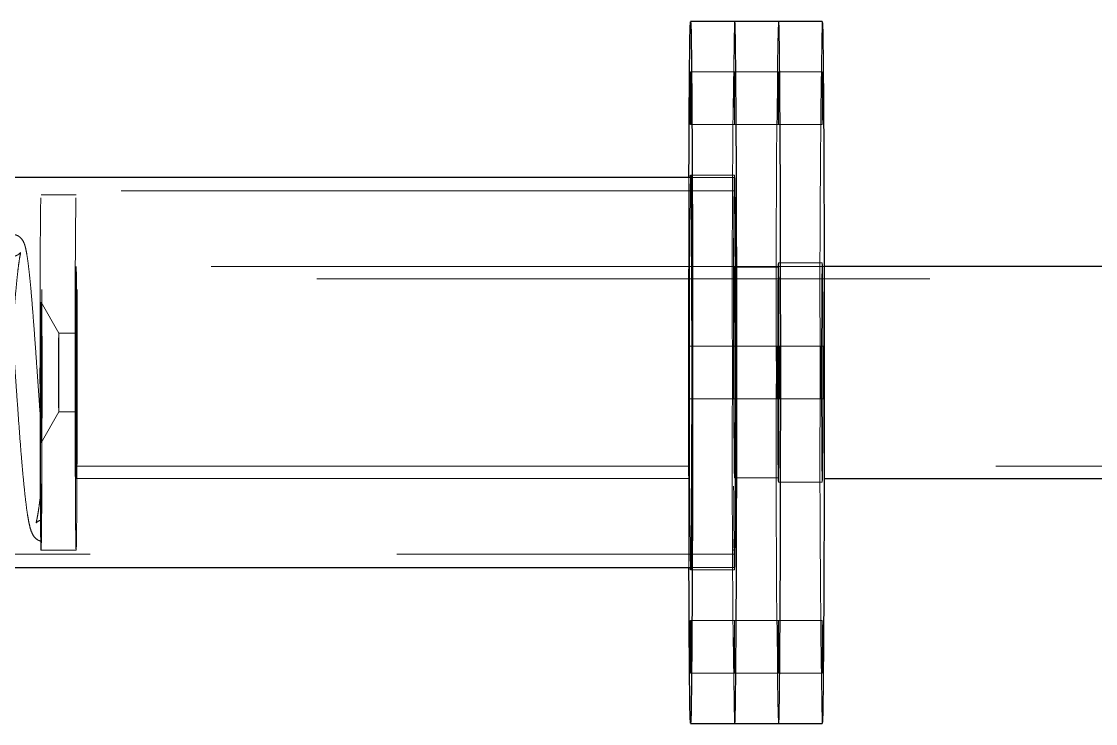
# Model space of a CAD drawing. Header units: millimetres. Extents: x 122 to 2816, y -707 to 556.
# Drawn here: x 669.909 to 672.133, y 293.761 to 295.216 of the extents above; entities that cross this region are included whole.
import ezdxf

# ---------------------------------------------------------------- set-up
doc = ezdxf.new("R2010")
doc.units = ezdxf.units.MM
doc.linetypes.add('HIDDEN', pattern=[1.905, 1.27, -0.635])

msp = doc.modelspace()

# ---------------------------------------------------------------- linework, layer by layer
at = {"color": 7, "linetype": 'Continuous', "lineweight": 25}
for p, q in [((671.385383, 295.215656), (671.294475, 295.215656)), ((671.476291, 295.215656), (671.385383, 295.215656)), ((671.567198, 295.215656), (671.476291, 295.215656)), ((671.29484, 294.892474), (668.781408, 294.892474)), ((673.703527, 294.707928), (671.57116, 294.707928)), ((671.57116, 294.268838), (673.557208, 294.268838)), ((668.781408, 294.084292), (671.29484, 294.084292)), ((671.294475, 293.76111), (671.385383, 293.76111)), ((671.385383, 293.76111), (671.476291, 293.76111)), ((671.476291, 293.76111), (671.567198, 293.76111))]:
    msp.add_line(p, q, dxfattribs=at)
at = {"color": 7, "linetype": 'HIDDEN', "lineweight": 18}
for p, q in [((671.385383, 295.11111), (671.294475, 295.11111)), ((671.476291, 295.11111), (671.385383, 295.11111)), ((671.567198, 295.11111), (671.476291, 295.11111)), ((671.294475, 295.002019), (671.385383, 295.002019)), ((671.385383, 295.002019), (671.476291, 295.002019)), ((671.476291, 295.002019), (671.567198, 295.002019)), ((671.385383, 294.897474), (671.294475, 294.897474)), ((671.385383, 294.892474), (671.29484, 294.892474)), ((671.385383, 294.864747), (668.780934, 294.864747)), ((670.021769, 294.856565), (669.949043, 294.856565)), ((671.57116, 294.707928), (670.021769, 294.707928)), ((671.476291, 294.706565), (671.385383, 294.706565)), ((671.567198, 294.715656), (671.476291, 294.715656)), ((673.695136, 294.682747), (670.021769, 294.682747)), ((669.985787, 294.570197), (669.949051, 294.63383)), ((670.021769, 294.570201), (669.985783, 294.570201)), ((671.297722, 294.542928), (671.291229, 294.542928)), ((671.38863, 294.542928), (671.297722, 294.542928)), ((671.479537, 294.542928), (671.38863, 294.542928)), ((671.570445, 294.542928), (671.479537, 294.542928)), ((671.291229, 294.433838), (671.297722, 294.433838)), ((671.297722, 294.433838), (671.38863, 294.433838)), ((671.38863, 294.433838), (671.479537, 294.433838)), ((671.479537, 294.433838), (671.570445, 294.433838)), ((669.949051, 294.342936), (669.985787, 294.406569)), ((669.985783, 294.406565), (670.021769, 294.406565)), ((670.021769, 294.294019), (673.565599, 294.294019)), ((670.021769, 294.268838), (671.57116, 294.268838)), ((671.385383, 294.270201), (671.476291, 294.270201)), ((671.476291, 294.26111), (671.567198, 294.26111)), ((669.949043, 294.120201), (670.021769, 294.120201)), ((668.780779, 294.112019), (671.385383, 294.112019)), ((671.294475, 294.079292), (671.385383, 294.079292)), ((671.29484, 294.084292), (671.385383, 294.084292)), ((671.385383, 293.974747), (671.294475, 293.974747)), ((671.476291, 293.974747), (671.385383, 293.974747)), ((671.567198, 293.974747), (671.476291, 293.974747)), ((671.294475, 293.865656), (671.385383, 293.865656)), ((671.385383, 293.865656), (671.476291, 293.865656)), ((671.476291, 293.865656), (671.567198, 293.865656))]:
    msp.add_line(p, q, dxfattribs=at)
at = {"color": 7, "linetype": 'Continuous', "lineweight": 25, "flags": 128}
for points in [[(671.29102, 294.892474), (671.291049, 294.899981), (671.291214, 294.93911), (671.291393, 294.976226), (671.291586, 295.011164), (671.291792, 295.043766), (671.29201, 295.073889), (671.292239, 295.101396), (671.292478, 295.126165), (671.292726, 295.148086), (671.292982, 295.16706), (671.293244, 295.183003), (671.293512, 295.195844), (671.293784, 295.205525), (671.294059, 295.212003), (671.294337, 295.21525), (671.294614, 295.21525), (671.294891, 295.212003), (671.295167, 295.205525), (671.295439, 295.195844), (671.295707, 295.183003), (671.295969, 295.16706), (671.296225, 295.148086), (671.296473, 295.126165), (671.296712, 295.101396), (671.296941, 295.073889), (671.297159, 295.043766), (671.297364, 295.011164), (671.297558, 294.976226), (671.297737, 294.93911), (671.297902, 294.899981), (671.298051, 294.859013), (671.298185, 294.81639), (671.298301, 294.772303), (671.298401, 294.726947), (671.298484, 294.680525), (671.298548, 294.633246), (671.298594, 294.585319), (671.298622, 294.536959), (671.298631, 294.488383), (671.298622, 294.439807), (671.298594, 294.391447), (671.298548, 294.343521), (671.298484, 294.296241), (671.298401, 294.24982), (671.298301, 294.204464), (671.298185, 294.160376), (671.298051, 294.117753), (671.297902, 294.076785), (671.297737, 294.037656), (671.297558, 294.00054), (671.297364, 293.965602), (671.297159, 293.933), (671.296941, 293.902878), (671.296712, 293.87537), (671.296473, 293.850601), (671.296225, 293.828681), (671.295969, 293.809706), (671.295707, 293.793763), (671.295439, 293.780922), (671.295167, 293.771241), (671.294891, 293.764763), (671.294614, 293.761516), (671.294337, 293.761516), (671.294059, 293.764763), (671.293784, 293.771241), (671.293512, 293.780922), (671.293244, 293.793763), (671.292982, 293.809706), (671.292726, 293.828681), (671.292478, 293.850601), (671.292239, 293.87537), (671.29201, 293.902878), (671.291792, 293.933), (671.291586, 293.965602), (671.291393, 294.00054), (671.291214, 294.037656), (671.291049, 294.076785), (671.29102, 294.084292)], [(671.385383, 295.215656), (671.385522, 295.21525), (671.385799, 295.212003), (671.386074, 295.205525), (671.386346, 295.195844), (671.386614, 295.183003), (671.386877, 295.16706), (671.387132, 295.148086), (671.38738, 295.126165), (671.387619, 295.101396), (671.387848, 295.073889), (671.388066, 295.043766), (671.388272, 295.011164), (671.388465, 294.976226), (671.388644, 294.93911), (671.388809, 294.899981), (671.388959, 294.859013), (671.389092, 294.81639), (671.389209, 294.772303), (671.389309, 294.726947), (671.389391, 294.680525), (671.389456, 294.633246), (671.389502, 294.585319), (671.38953, 294.536959), (671.389539, 294.488383), (671.38953, 294.439807), (671.389502, 294.391447), (671.389456, 294.343521), (671.389391, 294.296241), (671.389309, 294.24982), (671.389209, 294.204464), (671.389092, 294.160376), (671.388959, 294.117753), (671.388809, 294.076785), (671.388644, 294.037656), (671.388465, 294.00054), (671.388272, 293.965602), (671.388066, 293.933), (671.387848, 293.902878), (671.387619, 293.87537), (671.38738, 293.850601), (671.387132, 293.828681), (671.386877, 293.809706), (671.386614, 293.793763), (671.386346, 293.780922), (671.386074, 293.771241), (671.385799, 293.764763), (671.385522, 293.761516), (671.385383, 293.76111)], [(671.385383, 295.215656), (671.385522, 295.21525), (671.385799, 295.212003), (671.386074, 295.205525), (671.386346, 295.195844), (671.386614, 295.183003), (671.386877, 295.16706), (671.387132, 295.148086), (671.38738, 295.126165), (671.387619, 295.101396), (671.387848, 295.073889), (671.388066, 295.043766), (671.388272, 295.011164), (671.388465, 294.976226), (671.388644, 294.93911), (671.388809, 294.899981), (671.388959, 294.859013), (671.389092, 294.81639), (671.389209, 294.772303), (671.389309, 294.726947), (671.389391, 294.680525), (671.389456, 294.633246), (671.389502, 294.585319), (671.38953, 294.536959), (671.389539, 294.488383), (671.38953, 294.439807), (671.389502, 294.391447), (671.389456, 294.343521), (671.389391, 294.296241), (671.389309, 294.24982), (671.389209, 294.204464), (671.389092, 294.160376), (671.388959, 294.117753), (671.388809, 294.076785), (671.388644, 294.037656), (671.388465, 294.00054), (671.388272, 293.965602), (671.388066, 293.933), (671.387848, 293.902878), (671.387619, 293.87537), (671.38738, 293.850601), (671.387132, 293.828681), (671.386877, 293.809706), (671.386614, 293.793763), (671.386346, 293.780922), (671.386074, 293.771241), (671.385799, 293.764763), (671.385522, 293.761516), (671.385383, 293.76111)], [(671.476291, 295.215656), (671.476429, 295.21525), (671.476707, 295.212003), (671.476982, 295.205525), (671.477254, 295.195844), (671.477522, 295.183003), (671.477784, 295.16706), (671.47804, 295.148086), (671.478288, 295.126165), (671.478527, 295.101396), (671.478756, 295.073889), (671.478974, 295.043766), (671.47918, 295.011164), (671.479373, 294.976226), (671.479552, 294.93911), (671.479717, 294.899981), (671.479866, 294.859013), (671.48, 294.81639), (671.480117, 294.772303), (671.480216, 294.726947), (671.480299, 294.680525), (671.480363, 294.633246), (671.480409, 294.585319), (671.480437, 294.536959), (671.480446, 294.488383), (671.480437, 294.439807), (671.480409, 294.391447), (671.480363, 294.343521), (671.480299, 294.296241), (671.480216, 294.24982), (671.480117, 294.204464), (671.48, 294.160376), (671.479866, 294.117753), (671.479717, 294.076785), (671.479552, 294.037656), (671.479373, 294.00054), (671.47918, 293.965602), (671.478974, 293.933), (671.478756, 293.902878), (671.478527, 293.87537), (671.478288, 293.850601), (671.47804, 293.828681), (671.477784, 293.809706), (671.477522, 293.793763), (671.477254, 293.780922), (671.476982, 293.771241), (671.476707, 293.764763), (671.476429, 293.761516), (671.476291, 293.76111)], [(671.476291, 295.215656), (671.476429, 295.21525), (671.476707, 295.212003), (671.476982, 295.205525), (671.477254, 295.195844), (671.477522, 295.183003), (671.477784, 295.16706), (671.47804, 295.148086), (671.478288, 295.126165), (671.478527, 295.101396), (671.478756, 295.073889), (671.478974, 295.043766), (671.47918, 295.011164), (671.479373, 294.976226), (671.479552, 294.93911), (671.479717, 294.899981), (671.479866, 294.859013), (671.48, 294.81639), (671.480117, 294.772303), (671.480216, 294.726947), (671.480299, 294.680525), (671.480363, 294.633246), (671.480409, 294.585319), (671.480437, 294.536959), (671.480446, 294.488383), (671.480437, 294.439807), (671.480409, 294.391447), (671.480363, 294.343521), (671.480299, 294.296241), (671.480216, 294.24982), (671.480117, 294.204464), (671.48, 294.160376), (671.479866, 294.117753), (671.479717, 294.076785), (671.479552, 294.037656), (671.479373, 294.00054), (671.47918, 293.965602), (671.478974, 293.933), (671.478756, 293.902878), (671.478527, 293.87537), (671.478288, 293.850601), (671.47804, 293.828681), (671.477784, 293.809706), (671.477522, 293.793763), (671.477254, 293.780922), (671.476982, 293.771241), (671.476707, 293.764763), (671.476429, 293.761516), (671.476291, 293.76111)], [(671.567198, 295.215656), (671.567337, 295.21525), (671.567614, 295.212003), (671.567889, 295.205525), (671.568162, 295.195844), (671.568429, 295.183003), (671.568692, 295.16706), (671.568948, 295.148086), (671.569195, 295.126165), (671.569434, 295.101396), (671.569663, 295.073889), (671.569881, 295.043766), (671.570087, 295.011164), (671.57028, 294.976226), (671.57046, 294.93911), (671.570624, 294.899981), (671.570774, 294.859013), (671.570907, 294.81639), (671.571024, 294.772303), (671.571124, 294.726947), (671.571206, 294.680525), (671.571271, 294.633246), (671.571317, 294.585319), (671.571345, 294.536959), (671.571354, 294.488383), (671.571345, 294.439807), (671.571317, 294.391447), (671.571271, 294.343521), (671.571206, 294.296241), (671.571124, 294.24982), (671.571024, 294.204464), (671.570907, 294.160376), (671.570774, 294.117753), (671.570624, 294.076785), (671.57046, 294.037656), (671.57028, 294.00054), (671.570087, 293.965602), (671.569881, 293.933), (671.569663, 293.902878), (671.569434, 293.87537), (671.569195, 293.850601), (671.568948, 293.828681), (671.568692, 293.809706), (671.568429, 293.793763), (671.568162, 293.780922), (671.567889, 293.771241), (671.567614, 293.764763), (671.567337, 293.761516), (671.567198, 293.76111)], [(671.294164, 295.056565), (671.294173, 295.07013), (671.294202, 295.082842), (671.294248, 295.093904), (671.294308, 295.102619), (671.294379, 295.108441), (671.294456, 295.111003), (671.294534, 295.110144), (671.294608, 295.105919), (671.294674, 295.098593), (671.294728, 295.088626), (671.294765, 295.076644), (671.294785, 295.063401), (671.294785, 295.049728), (671.294765, 295.036485), (671.294728, 295.024504), (671.294674, 295.014537), (671.294608, 295.007211), (671.294534, 295.002986), (671.294456, 295.002127), (671.294379, 295.004689), (671.294308, 295.010511), (671.294248, 295.019226), (671.294202, 295.030287), (671.294173, 295.043), (671.294164, 295.056565)], [(671.294111, 294.892474), (671.294115, 294.892578), (671.29432, 294.896573), (671.294527, 294.897374), (671.294733, 294.894974), (671.294938, 294.889391), (671.295138, 294.88067), (671.295334, 294.868879), (671.295523, 294.85411), (671.295703, 294.836479), (671.295874, 294.816124), (671.296034, 294.793203), (671.296182, 294.767897), (671.296317, 294.740403), (671.296437, 294.710937), (671.296542, 294.679729), (671.29663, 294.647023), (671.296702, 294.613076), (671.296756, 294.578153), (671.296792, 294.542528), (671.296811, 294.506478), (671.296811, 294.470288), (671.296792, 294.434238), (671.296756, 294.398613), (671.296702, 294.36369), (671.29663, 294.329743), (671.296542, 294.297037), (671.296437, 294.265829), (671.296317, 294.236363), (671.296182, 294.208869), (671.296034, 294.183563), (671.295874, 294.160643), (671.295703, 294.140287), (671.295523, 294.122656), (671.295334, 294.107887), (671.295138, 294.096096), (671.294938, 294.087375), (671.294733, 294.081793), (671.294527, 294.079392), (671.29432, 294.080193), (671.294115, 294.084188), (671.294111, 294.084292)], [(671.29741, 294.488383), (671.29742, 294.501948), (671.297449, 294.514661), (671.297495, 294.525722), (671.297555, 294.534437), (671.297626, 294.540259), (671.297703, 294.542821), (671.297781, 294.541962), (671.297855, 294.537737), (671.297921, 294.530411), (671.297974, 294.520444), (671.298012, 294.508463), (671.298031, 294.495219), (671.298031, 294.481547), (671.298012, 294.468304), (671.297974, 294.456322), (671.297921, 294.446355), (671.297855, 294.439029), (671.297781, 294.434804), (671.297703, 294.433945), (671.297626, 294.436507), (671.297555, 294.442329), (671.297495, 294.451044), (671.297449, 294.462106), (671.29742, 294.474818), (671.29741, 294.488383)], [(671.294164, 293.920201), (671.294173, 293.933766), (671.294202, 293.946479), (671.294248, 293.95754), (671.294308, 293.966255), (671.294379, 293.972077), (671.294456, 293.974639), (671.294534, 293.973781), (671.294608, 293.969555), (671.294674, 293.962229), (671.294728, 293.952262), (671.294765, 293.940281), (671.294785, 293.927038), (671.294785, 293.913365), (671.294765, 293.900122), (671.294728, 293.88814), (671.294674, 293.878173), (671.294608, 293.870847), (671.294534, 293.866622), (671.294456, 293.865763), (671.294379, 293.868325), (671.294308, 293.874147), (671.294248, 293.882862), (671.294202, 293.893924), (671.294173, 293.906636), (671.294164, 293.920201)]]:
    msp.add_lwpolyline(points, dxfattribs=at)
at = {"color": 7, "linetype": 'HIDDEN', "lineweight": 18, "flags": 128}
for points in [[(671.385071, 295.056565), (671.385081, 295.07013), (671.38511, 295.082842), (671.385156, 295.093904), (671.385216, 295.102619), (671.385287, 295.108441), (671.385363, 295.111003), (671.385441, 295.110144), (671.385516, 295.105919), (671.385582, 295.098593), (671.385635, 295.088626), (671.385673, 295.076644), (671.385692, 295.063401), (671.385692, 295.049728), (671.385673, 295.036485), (671.385635, 295.024504), (671.385582, 295.014537), (671.385516, 295.007211), (671.385441, 295.002986), (671.385363, 295.002127), (671.385287, 295.004689), (671.385216, 295.010511), (671.385156, 295.019226), (671.38511, 295.030287), (671.385081, 295.043), (671.385071, 295.056565)], [(671.385071, 295.056565), (671.385081, 295.07013), (671.38511, 295.082842), (671.385156, 295.093904), (671.385216, 295.102619), (671.385287, 295.108441), (671.385363, 295.111003), (671.385441, 295.110144), (671.385516, 295.105919), (671.385582, 295.098593), (671.385635, 295.088626), (671.385673, 295.076644), (671.385692, 295.063401), (671.385692, 295.049728), (671.385673, 295.036485), (671.385635, 295.024504), (671.385582, 295.014537), (671.385516, 295.007211), (671.385441, 295.002986), (671.385363, 295.002127), (671.385287, 295.004689), (671.385216, 295.010511), (671.385156, 295.019226), (671.38511, 295.030287), (671.385081, 295.043), (671.385071, 295.056565)], [(671.475979, 295.056565), (671.475989, 295.07013), (671.476017, 295.082842), (671.476063, 295.093904), (671.476124, 295.102619), (671.476194, 295.108441), (671.476271, 295.111003), (671.476349, 295.110144), (671.476423, 295.105919), (671.476489, 295.098593), (671.476543, 295.088626), (671.47658, 295.076644), (671.4766, 295.063401), (671.4766, 295.049728), (671.47658, 295.036485), (671.476543, 295.024504), (671.476489, 295.014537), (671.476423, 295.007211), (671.476349, 295.002986), (671.476271, 295.002127), (671.476194, 295.004689), (671.476124, 295.010511), (671.476063, 295.019226), (671.476017, 295.030287), (671.475989, 295.043), (671.475979, 295.056565)], [(671.475979, 295.056565), (671.475989, 295.07013), (671.476017, 295.082842), (671.476063, 295.093904), (671.476124, 295.102619), (671.476194, 295.108441), (671.476271, 295.111003), (671.476349, 295.110144), (671.476423, 295.105919), (671.476489, 295.098593), (671.476543, 295.088626), (671.47658, 295.076644), (671.4766, 295.063401), (671.4766, 295.049728), (671.47658, 295.036485), (671.476543, 295.024504), (671.476489, 295.014537), (671.476423, 295.007211), (671.476349, 295.002986), (671.476271, 295.002127), (671.476194, 295.004689), (671.476124, 295.010511), (671.476063, 295.019226), (671.476017, 295.030287), (671.475989, 295.043), (671.475979, 295.056565)], [(671.566887, 295.056565), (671.566896, 295.07013), (671.566925, 295.082842), (671.566971, 295.093904), (671.567031, 295.102619), (671.567102, 295.108441), (671.567179, 295.111003), (671.567257, 295.110144), (671.567331, 295.105919), (671.567397, 295.098593), (671.56745, 295.088626), (671.567488, 295.076644), (671.567507, 295.063401), (671.567507, 295.049728), (671.567488, 295.036485), (671.56745, 295.024504), (671.567397, 295.014537), (671.567331, 295.007211), (671.567257, 295.002986), (671.567179, 295.002127), (671.567102, 295.004689), (671.567031, 295.010511), (671.566971, 295.019226), (671.566925, 295.030287), (671.566896, 295.043), (671.566887, 295.056565)], [(671.383045, 294.488383), (671.383054, 294.524539), (671.383082, 294.560411), (671.383127, 294.59572), (671.38319, 294.630189), (671.38327, 294.663548), (671.383367, 294.695536), (671.38348, 294.725902), (671.383607, 294.75441), (671.383748, 294.780836), (671.383902, 294.804973), (671.384068, 294.826632), (671.384244, 294.845644), (671.384429, 294.86186), (671.384621, 294.875153), (671.38482, 294.885419), (671.385022, 294.892578), (671.385228, 294.896573), (671.385435, 294.897374), (671.385641, 294.894974), (671.385845, 294.889391), (671.386046, 294.88067), (671.386242, 294.868879), (671.38643, 294.85411), (671.386611, 294.836479), (671.386782, 294.816124), (671.386942, 294.793203), (671.38709, 294.767897), (671.387224, 294.740403), (671.387344, 294.710937), (671.387449, 294.679729), (671.387538, 294.647023), (671.387609, 294.613076), (671.387664, 294.578153), (671.3877, 294.542528), (671.387718, 294.506478), (671.387718, 294.470288), (671.3877, 294.434238), (671.387664, 294.398613), (671.387609, 294.36369), (671.387538, 294.329743), (671.387449, 294.297037), (671.387344, 294.265829), (671.387224, 294.236363), (671.38709, 294.208869), (671.386942, 294.183563), (671.386782, 294.160643), (671.386611, 294.140287), (671.38643, 294.122656), (671.386242, 294.107887), (671.386046, 294.096096), (671.385845, 294.087375), (671.385641, 294.081793), (671.385435, 294.079392), (671.385228, 294.080193), (671.385022, 294.084188), (671.38482, 294.091347), (671.384621, 294.101613), (671.384429, 294.114906), (671.384244, 294.131122), (671.384068, 294.150134), (671.383902, 294.171793), (671.383748, 294.19593), (671.383607, 294.222356), (671.38348, 294.250864), (671.383367, 294.28123), (671.38327, 294.313218), (671.38319, 294.346577), (671.383127, 294.381046), (671.383082, 294.416355), (671.383054, 294.452228), (671.383045, 294.488383)], [(671.383074, 294.488383), (671.383083, 294.524605), (671.383111, 294.560536), (671.383157, 294.595886), (671.383221, 294.63037), (671.383303, 294.663712), (671.383401, 294.695641), (671.383515, 294.725902), (671.383644, 294.75425), (671.383787, 294.780458), (671.383943, 294.804314), (671.384111, 294.825627), (671.384289, 294.844224), (671.384475, 294.859956), (671.384669, 294.872696), (671.384869, 294.882343), (671.385073, 294.888817), (671.385279, 294.892067), (671.385487, 294.892067), (671.385693, 294.888817), (671.385897, 294.882343), (671.386097, 294.872696), (671.386291, 294.859956), (671.386477, 294.844224), (671.386655, 294.825627), (671.386823, 294.804314), (671.386979, 294.780458), (671.387122, 294.75425), (671.387251, 294.725902), (671.387365, 294.695641), (671.387463, 294.663712), (671.387545, 294.63037), (671.387609, 294.595886), (671.387655, 294.560536), (671.387683, 294.524605), (671.387692, 294.488383), (671.387683, 294.452161), (671.387655, 294.41623), (671.387609, 294.38088), (671.387545, 294.346396), (671.387463, 294.313055), (671.387365, 294.281125), (671.387251, 294.250864), (671.387122, 294.222516), (671.386979, 294.196308), (671.386823, 294.172452), (671.386655, 294.15114), (671.386477, 294.132542), (671.386291, 294.11681), (671.386097, 294.10407), (671.385897, 294.094424), (671.385693, 294.087949), (671.385487, 294.084699), (671.385279, 294.084699), (671.385073, 294.087949), (671.384869, 294.094424), (671.384669, 294.10407), (671.384475, 294.11681), (671.384289, 294.132542), (671.384111, 294.15114), (671.383943, 294.172452), (671.383787, 294.196308), (671.383644, 294.222516), (671.383515, 294.250864), (671.383401, 294.281125), (671.383303, 294.313055), (671.383221, 294.346396), (671.383157, 294.38088), (671.383111, 294.41623), (671.383083, 294.452161), (671.383074, 294.488383)], [(669.94866, 294.850419), (669.948468, 294.842555), (669.948281, 294.831579), (669.948101, 294.817586), (669.947929, 294.800701), (669.947766, 294.781071), (669.947615, 294.758869), (669.947477, 294.734289), (669.947352, 294.707549), (669.947242, 294.678883), (669.947148, 294.648542), (669.947071, 294.616794), (669.947011, 294.583918), (669.946969, 294.550202), (669.946945, 294.515942), (669.946939, 294.481441), (669.946952, 294.447), (669.946984, 294.412924), (669.947033, 294.37951), (669.9471, 294.347053), (669.947184, 294.315838), (669.947285, 294.28614), (669.947401, 294.258219), (669.947531, 294.23232), (669.947675, 294.208672), (669.94783, 294.187482), (669.947997, 294.168936), (669.948172, 294.153197), (669.948355, 294.140405), (669.948545, 294.13067), (669.948738, 294.124079), (669.948935, 294.120689), (669.949132, 294.120531), (669.949328, 294.123605), (669.949522, 294.129885), (669.949712, 294.139315), (669.949896, 294.151814), (669.950072, 294.167269), (669.950239, 294.185547), (669.950396, 294.206487), (669.950541, 294.229903), (669.950673, 294.255591), (669.95079, 294.283325), (669.950892, 294.312861), (669.950978, 294.343939), (669.951047, 294.376287), (669.951098, 294.40962), (669.951131, 294.443645), (669.951146, 294.478063), (669.951142, 294.512572), (669.95112, 294.546868), (669.95108, 294.580651), (669.951021, 294.613622), (669.950946, 294.645493), (669.950853, 294.675983), (669.950745, 294.704825), (669.950621, 294.731764), (669.950484, 294.756565), (669.950334, 294.779009), (669.950173, 294.798899), (669.950002, 294.81606), (669.949823, 294.830341), (669.949636, 294.841617), (669.949445, 294.849789), (669.949249, 294.854785), (669.949052, 294.856561), (669.948855, 294.855101), (669.94866, 294.850419)], [(670.021386, 294.850419), (670.021194, 294.842555), (670.021007, 294.831579), (670.020827, 294.817586), (670.020655, 294.800701), (670.020493, 294.781071), (670.020342, 294.758869), (670.020203, 294.734289), (670.020078, 294.707549), (670.019968, 294.678883), (670.019874, 294.648542), (670.019797, 294.616794), (670.019737, 294.583918), (670.019695, 294.550202), (670.019671, 294.515942), (670.019665, 294.481441), (670.019678, 294.447), (670.01971, 294.412924), (670.019759, 294.37951), (670.019826, 294.347053), (670.01991, 294.315838), (670.020011, 294.28614), (670.020127, 294.258219), (670.020257, 294.23232), (670.020401, 294.208672), (670.020556, 294.187482), (670.020723, 294.168936), (670.020898, 294.153197), (670.021082, 294.140405), (670.021271, 294.13067), (670.021464, 294.124079), (670.021661, 294.120689), (670.021858, 294.120531), (670.022054, 294.123605), (670.022248, 294.129885), (670.022438, 294.139315), (670.022622, 294.151814), (670.022798, 294.167269), (670.022965, 294.185547), (670.023122, 294.206487), (670.023267, 294.229903), (670.023399, 294.255591), (670.023516, 294.283325), (670.023618, 294.312861), (670.023704, 294.343939), (670.023773, 294.376287), (670.023824, 294.40962), (670.023857, 294.443645), (670.023872, 294.478063), (670.023868, 294.512572), (670.023846, 294.546868), (670.023806, 294.580651), (670.023747, 294.613622), (670.023672, 294.645493), (670.023579, 294.675983), (670.023471, 294.704825), (670.023348, 294.731764), (670.02321, 294.756565), (670.023061, 294.779009), (670.022899, 294.798899), (670.022728, 294.81606), (670.022549, 294.830341), (670.022362, 294.841617), (670.022171, 294.849789), (670.021975, 294.854785), (670.021779, 294.856561), (670.021581, 294.855101), (670.021386, 294.850419)], [(671.383232, 294.488383), (671.383242, 294.523109), (671.383269, 294.55754), (671.383314, 294.59138), (671.383378, 294.624341), (671.383458, 294.656143), (671.383554, 294.686513), (671.383667, 294.715193), (671.383794, 294.741938), (671.383934, 294.766519), (671.384087, 294.788728), (671.384251, 294.808374), (671.384424, 294.82529), (671.384606, 294.839332), (671.384794, 294.850379), (671.384988, 294.858338), (671.385185, 294.863141), (671.385383, 294.864747), (671.385581, 294.863141), (671.385778, 294.858338), (671.385972, 294.850379), (671.38616, 294.839332), (671.386342, 294.82529), (671.386515, 294.808374), (671.386679, 294.788728), (671.386832, 294.766519), (671.386972, 294.741938), (671.387099, 294.715193), (671.387211, 294.686513), (671.387308, 294.656143), (671.387388, 294.624341), (671.387452, 294.59138), (671.387497, 294.55754), (671.387524, 294.523109), (671.387534, 294.488383), (671.387524, 294.453657), (671.387497, 294.419226), (671.387452, 294.385386), (671.387388, 294.352425), (671.387308, 294.320623), (671.387211, 294.290253), (671.387099, 294.261573), (671.386972, 294.234828), (671.386832, 294.210247), (671.386679, 294.188038), (671.386515, 294.168392), (671.386342, 294.151476), (671.38616, 294.137434), (671.385972, 294.126387), (671.385778, 294.118428), (671.385581, 294.113625), (671.385383, 294.112019), (671.385185, 294.113625), (671.384988, 294.118428), (671.384794, 294.126387), (671.384606, 294.137434), (671.384424, 294.151476), (671.384251, 294.168392), (671.384087, 294.188038), (671.383934, 294.210247), (671.383794, 294.234828), (671.383667, 294.261573), (671.383554, 294.290253), (671.383458, 294.320623), (671.383378, 294.352425), (671.383314, 294.385386), (671.383269, 294.419226), (671.383242, 294.453657), (671.383232, 294.488383)], [(670.023023, 294.488383), (670.023014, 294.46192), (670.022987, 294.435842), (670.022942, 294.410531), (670.02288, 294.386355), (670.022801, 294.363667), (670.022708, 294.342797), (670.022601, 294.324051), (670.022482, 294.307701), (670.022352, 294.293985), (670.022214, 294.283104), (670.022069, 294.275217), (670.02192, 294.270438), (670.021769, 294.268838), (670.021618, 294.270438), (670.021469, 294.275217), (670.021324, 294.283104), (670.021186, 294.293985), (670.021056, 294.307701), (670.020937, 294.324051), (670.02083, 294.342797), (670.020736, 294.363667), (670.020658, 294.386355), (670.020596, 294.410531), (670.020551, 294.435842), (670.020523, 294.46192), (670.020514, 294.488383), (670.020523, 294.514846), (670.020551, 294.540924), (670.020596, 294.566235), (670.020658, 294.590411), (670.020736, 294.613099), (670.02083, 294.633969), (670.020937, 294.652715), (670.021056, 294.669065), (670.021186, 294.682781), (670.021324, 294.693662), (670.021469, 294.701549), (670.021618, 294.706328), (670.021769, 294.707928), (670.02192, 294.706328), (670.022069, 294.701549), (670.022214, 294.693662), (670.022352, 294.682781), (670.022482, 294.669065), (670.022601, 294.652715), (670.022708, 294.633969), (670.022801, 294.613099), (670.02288, 294.590411), (670.022942, 294.566235), (670.022987, 294.540924), (670.023014, 294.514846), (670.023023, 294.488383)], [(671.384136, 294.488383), (671.384146, 294.515195), (671.384174, 294.541601), (671.38422, 294.567199), (671.384285, 294.591603), (671.384365, 294.614443), (671.384462, 294.635371), (671.384572, 294.654071), (671.384694, 294.67026), (671.384827, 294.683691), (671.384969, 294.694162), (671.385116, 294.701514), (671.385268, 294.705634), (671.385421, 294.706461), (671.385574, 294.703983), (671.385724, 294.698236), (671.385869, 294.689308), (671.386006, 294.677334), (671.386134, 294.662496), (671.386251, 294.645018), (671.386354, 294.625166), (671.386443, 294.603241), (671.386516, 294.579574), (671.386571, 294.554525), (671.386609, 294.528474), (671.386627, 294.501815), (671.386627, 294.474952), (671.386609, 294.448292), (671.386571, 294.422241), (671.386516, 294.397192), (671.386443, 294.373525), (671.386354, 294.3516), (671.386251, 294.331748), (671.386134, 294.31427), (671.386006, 294.299432), (671.385869, 294.287458), (671.385724, 294.27853), (671.385574, 294.272783), (671.385421, 294.270305), (671.385268, 294.271132), (671.385116, 294.275252), (671.384969, 294.282604), (671.384827, 294.293075), (671.384694, 294.306506), (671.384572, 294.322695), (671.384462, 294.341395), (671.384365, 294.362323), (671.384285, 294.385163), (671.38422, 294.409567), (671.384174, 294.435165), (671.384146, 294.461571), (671.384136, 294.488383)], [(671.474992, 294.488383), (671.475001, 294.515263), (671.475028, 294.541766), (671.475073, 294.56752), (671.475135, 294.592162), (671.475213, 294.615348), (671.475307, 294.636752), (671.475414, 294.656072), (671.475533, 294.673039), (671.475664, 294.687414), (671.475802, 294.698994), (671.475948, 294.707618), (671.476099, 294.713165), (671.476252, 294.715556), (671.476406, 294.714758), (671.476558, 294.710782), (671.476707, 294.703684), (671.476849, 294.693564), (671.476984, 294.680564), (671.477109, 294.664866), (671.477222, 294.64669), (671.477323, 294.626292), (671.477409, 294.603958), (671.477479, 294.580002), (671.477533, 294.55476), (671.477569, 294.528585), (671.477587, 294.501847), (671.477587, 294.474919), (671.477569, 294.448181), (671.477533, 294.422006), (671.477479, 294.396764), (671.477409, 294.372808), (671.477323, 294.350474), (671.477222, 294.330076), (671.477109, 294.3119), (671.476984, 294.296202), (671.476849, 294.283202), (671.476707, 294.273082), (671.476558, 294.265984), (671.476406, 294.262008), (671.476252, 294.26121), (671.476099, 294.263601), (671.475948, 294.269148), (671.475802, 294.277772), (671.475664, 294.289352), (671.475533, 294.303727), (671.475414, 294.320694), (671.475307, 294.340014), (671.475213, 294.361418), (671.475135, 294.384604), (671.475073, 294.409246), (671.475028, 294.435), (671.475001, 294.461503), (671.474992, 294.488383)], [(671.475044, 294.488383), (671.475053, 294.515195), (671.475081, 294.541601), (671.475128, 294.567199), (671.475192, 294.591603), (671.475273, 294.614443), (671.475369, 294.635371), (671.475479, 294.654071), (671.475602, 294.67026), (671.475735, 294.683691), (671.475876, 294.694162), (671.476024, 294.701514), (671.476176, 294.705634), (671.476329, 294.706461), (671.476482, 294.703983), (671.476632, 294.698236), (671.476777, 294.689308), (671.476914, 294.677334), (671.477042, 294.662496), (671.477158, 294.645018), (671.477262, 294.625166), (671.477351, 294.603241), (671.477423, 294.579574), (671.477479, 294.554525), (671.477516, 294.528474), (671.477535, 294.501815), (671.477535, 294.474952), (671.477516, 294.448292), (671.477479, 294.422241), (671.477423, 294.397192), (671.477351, 294.373525), (671.477262, 294.3516), (671.477158, 294.331748), (671.477042, 294.31427), (671.476914, 294.299432), (671.476777, 294.287458), (671.476632, 294.27853), (671.476482, 294.272783), (671.476329, 294.270305), (671.476176, 294.271132), (671.476024, 294.275252), (671.475876, 294.282604), (671.475735, 294.293075), (671.475602, 294.306506), (671.475479, 294.322695), (671.475369, 294.341395), (671.475273, 294.362323), (671.475192, 294.385163), (671.475128, 294.409567), (671.475081, 294.435165), (671.475053, 294.461571), (671.475044, 294.488383)], [(671.565899, 294.488383), (671.565909, 294.515263), (671.565936, 294.541766), (671.565981, 294.56752), (671.566043, 294.592162), (671.566121, 294.615348), (671.566214, 294.636752), (671.566322, 294.656072), (671.566441, 294.673039), (671.566571, 294.687414), (671.56671, 294.698994), (671.566856, 294.707618), (671.567006, 294.713165), (671.56716, 294.715556), (671.567314, 294.714758), (671.567466, 294.710782), (671.567614, 294.703684), (671.567757, 294.693564), (671.567891, 294.680564), (671.568016, 294.664866), (671.56813, 294.64669), (671.56823, 294.626292), (671.568316, 294.603958), (671.568387, 294.580002), (671.56844, 294.55476), (671.568476, 294.528585), (671.568495, 294.501847), (671.568495, 294.474919), (671.568476, 294.448181), (671.56844, 294.422006), (671.568387, 294.396764), (671.568316, 294.372808), (671.56823, 294.350474), (671.56813, 294.330076), (671.568016, 294.3119), (671.567891, 294.296202), (671.567757, 294.283202), (671.567614, 294.273082), (671.567466, 294.265984), (671.567314, 294.262008), (671.56716, 294.26121), (671.567006, 294.263601), (671.566856, 294.269148), (671.56671, 294.277772), (671.566571, 294.289352), (671.566441, 294.303727), (671.566322, 294.320694), (671.566214, 294.340014), (671.566121, 294.361418), (671.566043, 294.384604), (671.565981, 294.409246), (671.565936, 294.435), (671.565909, 294.461503), (671.565899, 294.488383)], [(670.02288, 294.488383), (670.02287, 294.463528), (670.022843, 294.439082), (670.022798, 294.415445), (670.022737, 294.393005), (670.022659, 294.372132), (670.022567, 294.353168), (670.022461, 294.336423), (670.022345, 294.322174), (670.022218, 294.310654), (670.022085, 294.302053), (670.021946, 294.296511), (670.021804, 294.294119), (670.021662, 294.294918), (670.021522, 294.298893), (670.021385, 294.305979), (670.021255, 294.31606), (670.021133, 294.328971), (670.021022, 294.3445), (670.020923, 294.362391), (670.020838, 294.382351), (670.020768, 294.404052), (670.020715, 294.427137), (670.020679, 294.451229), (670.020661, 294.47593), (670.020661, 294.500836), (670.020679, 294.525537), (670.020715, 294.549629), (670.020768, 294.572714), (670.020838, 294.594415), (670.020923, 294.614375), (670.021022, 294.632266), (670.021133, 294.647795), (670.021255, 294.660706), (670.021385, 294.670787), (670.021522, 294.677874), (670.021662, 294.681849), (670.021804, 294.682647), (670.021946, 294.680255), (670.022085, 294.674713), (670.022218, 294.666112), (670.022345, 294.654592), (670.022461, 294.640343), (670.022567, 294.623598), (670.022659, 294.604634), (670.022737, 294.583761), (670.022798, 294.561321), (670.022843, 294.537684), (670.02287, 294.513238), (670.02288, 294.488383)], [(669.948892, 294.63141), (669.948771, 294.625868), (669.948657, 294.617255), (669.948552, 294.605763), (669.948457, 294.591649), (669.948376, 294.575228), (669.94831, 294.556867), (669.948259, 294.536977), (669.948227, 294.516), (669.948212, 294.494408), (669.948216, 294.47268), (669.948239, 294.451303), (669.94828, 294.430755), (669.948337, 294.411494), (669.948411, 294.39395), (669.948498, 294.378516), (669.948598, 294.365536), (669.948707, 294.3553), (669.948824, 294.348038), (669.948946, 294.34391), (669.949071, 294.343009), (669.949194, 294.345356), (669.949314, 294.350898), (669.949428, 294.359512), (669.949534, 294.371003), (669.949628, 294.385117), (669.94971, 294.401538), (669.949776, 294.419899), (669.949826, 294.43979), (669.949859, 294.460766), (669.949873, 294.482359), (669.949869, 294.504086), (669.949847, 294.525463), (669.949806, 294.546011), (669.949748, 294.565273), (669.949675, 294.582816), (669.949587, 294.59825), (669.949488, 294.61123), (669.949378, 294.621466), (669.949261, 294.628728), (669.949139, 294.632856), (669.949015, 294.633757), (669.948892, 294.63141)], [(669.985698, 294.568835), (669.985792, 294.570185), (669.985886, 294.568186), (669.985975, 294.56292), (669.986057, 294.554602), (669.986128, 294.543573), (669.986184, 294.530285), (669.986224, 294.515281), (669.986246, 294.499176), (669.986249, 294.482629), (669.986233, 294.466318), (669.986198, 294.45091), (669.986147, 294.437036), (669.98608, 294.425264), (669.986001, 294.416077), (669.985914, 294.409849), (669.985821, 294.406837), (669.985726, 294.407164), (669.985634, 294.410815), (669.985548, 294.417642), (669.985471, 294.427365), (669.985407, 294.439587), (669.985359, 294.453806), (669.985328, 294.46944), (669.985315, 294.485851), (669.985322, 294.502364), (669.985348, 294.518306), (669.985391, 294.533022), (669.98545, 294.545911), (669.985523, 294.556445), (669.985607, 294.564192), (669.985698, 294.568835)], [(670.021684, 294.568835), (670.021593, 294.564192), (670.021509, 294.556445), (670.021436, 294.545911), (670.021377, 294.533022), (670.021334, 294.518306), (670.021308, 294.502364), (670.021302, 294.485851), (670.021314, 294.46944), (670.021345, 294.453806), (670.021394, 294.439587), (670.021457, 294.427365), (670.021534, 294.417642), (670.02162, 294.410815), (670.021712, 294.407164), (670.021807, 294.406837), (670.0219, 294.409849), (670.021988, 294.416077), (670.022066, 294.425264), (670.022133, 294.437036), (670.022184, 294.45091), (670.022219, 294.466318), (670.022235, 294.482629), (670.022232, 294.499176), (670.02221, 294.515281), (670.02217, 294.530285), (670.022114, 294.543573), (670.022043, 294.554602), (670.021962, 294.56292), (670.021872, 294.568186), (670.021778, 294.570185), (670.021684, 294.568835)], [(671.290917, 294.488383), (671.290927, 294.501948), (671.290955, 294.514661), (671.291001, 294.525722), (671.291062, 294.534437), (671.291132, 294.540259), (671.291209, 294.542821), (671.291287, 294.541962), (671.291361, 294.537737), (671.291427, 294.530411), (671.291481, 294.520444), (671.291518, 294.508463), (671.291538, 294.495219), (671.291538, 294.481547), (671.291518, 294.468304), (671.291481, 294.456322), (671.291427, 294.446355), (671.291361, 294.439029), (671.291287, 294.434804), (671.291209, 294.433945), (671.291132, 294.436507), (671.291062, 294.442329), (671.291001, 294.451044), (671.290955, 294.462106), (671.290927, 294.474818), (671.290917, 294.488383)], [(671.381825, 294.488383), (671.381834, 294.501948), (671.381863, 294.514661), (671.381909, 294.525722), (671.381969, 294.534437), (671.38204, 294.540259), (671.382117, 294.542821), (671.382195, 294.541962), (671.382269, 294.537737), (671.382335, 294.530411), (671.382388, 294.520444), (671.382426, 294.508463), (671.382445, 294.495219), (671.382445, 294.481547), (671.382426, 294.468304), (671.382388, 294.456322), (671.382335, 294.446355), (671.382269, 294.439029), (671.382195, 294.434804), (671.382117, 294.433945), (671.38204, 294.436507), (671.381969, 294.442329), (671.381909, 294.451044), (671.381863, 294.462106), (671.381834, 294.474818), (671.381825, 294.488383)], [(671.381825, 294.488383), (671.381834, 294.501948), (671.381863, 294.514661), (671.381909, 294.525722), (671.381969, 294.534437), (671.38204, 294.540259), (671.382117, 294.542821), (671.382195, 294.541962), (671.382269, 294.537737), (671.382335, 294.530411), (671.382388, 294.520444), (671.382426, 294.508463), (671.382445, 294.495219), (671.382445, 294.481547), (671.382426, 294.468304), (671.382388, 294.456322), (671.382335, 294.446355), (671.382269, 294.439029), (671.382195, 294.434804), (671.382117, 294.433945), (671.38204, 294.436507), (671.381969, 294.442329), (671.381909, 294.451044), (671.381863, 294.462106), (671.381834, 294.474818), (671.381825, 294.488383)], [(671.388318, 294.488383), (671.388328, 294.501948), (671.388357, 294.514661), (671.388403, 294.525722), (671.388463, 294.534437), (671.388533, 294.540259), (671.38861, 294.542821), (671.388688, 294.541962), (671.388762, 294.537737), (671.388828, 294.530411), (671.388882, 294.520444), (671.38892, 294.508463), (671.388939, 294.495219), (671.388939, 294.481547), (671.38892, 294.468304), (671.388882, 294.456322), (671.388828, 294.446355), (671.388762, 294.439029), (671.388688, 294.434804), (671.38861, 294.433945), (671.388533, 294.436507), (671.388463, 294.442329), (671.388403, 294.451044), (671.388357, 294.462106), (671.388328, 294.474818), (671.388318, 294.488383)], [(671.388318, 294.488383), (671.388328, 294.501948), (671.388357, 294.514661), (671.388403, 294.525722), (671.388463, 294.534437), (671.388533, 294.540259), (671.38861, 294.542821), (671.388688, 294.541962), (671.388762, 294.537737), (671.388828, 294.530411), (671.388882, 294.520444), (671.38892, 294.508463), (671.388939, 294.495219), (671.388939, 294.481547), (671.38892, 294.468304), (671.388882, 294.456322), (671.388828, 294.446355), (671.388762, 294.439029), (671.388688, 294.434804), (671.38861, 294.433945), (671.388533, 294.436507), (671.388463, 294.442329), (671.388403, 294.451044), (671.388357, 294.462106), (671.388328, 294.474818), (671.388318, 294.488383)], [(671.472732, 294.488383), (671.472742, 294.501948), (671.472771, 294.514661), (671.472817, 294.525722), (671.472877, 294.534437), (671.472948, 294.540259), (671.473024, 294.542821), (671.473102, 294.541962), (671.473177, 294.537737), (671.473243, 294.530411), (671.473296, 294.520444), (671.473334, 294.508463), (671.473353, 294.495219), (671.473353, 294.481547), (671.473334, 294.468304), (671.473296, 294.456322), (671.473243, 294.446355), (671.473177, 294.439029), (671.473102, 294.434804), (671.473024, 294.433945), (671.472948, 294.436507), (671.472877, 294.442329), (671.472817, 294.451044), (671.472771, 294.462106), (671.472742, 294.474818), (671.472732, 294.488383)], [(671.472732, 294.488383), (671.472742, 294.501948), (671.472771, 294.514661), (671.472817, 294.525722), (671.472877, 294.534437), (671.472948, 294.540259), (671.473024, 294.542821), (671.473102, 294.541962), (671.473177, 294.537737), (671.473243, 294.530411), (671.473296, 294.520444), (671.473334, 294.508463), (671.473353, 294.495219), (671.473353, 294.481547), (671.473334, 294.468304), (671.473296, 294.456322), (671.473243, 294.446355), (671.473177, 294.439029), (671.473102, 294.434804), (671.473024, 294.433945), (671.472948, 294.436507), (671.472877, 294.442329), (671.472817, 294.451044), (671.472771, 294.462106), (671.472742, 294.474818), (671.472732, 294.488383)], [(671.479226, 294.488383), (671.479235, 294.501948), (671.479264, 294.514661), (671.47931, 294.525722), (671.47937, 294.534437), (671.479441, 294.540259), (671.479518, 294.542821), (671.479596, 294.541962), (671.47967, 294.537737), (671.479736, 294.530411), (671.479789, 294.520444), (671.479827, 294.508463), (671.479847, 294.495219), (671.479847, 294.481547), (671.479827, 294.468304), (671.479789, 294.456322), (671.479736, 294.446355), (671.47967, 294.439029), (671.479596, 294.434804), (671.479518, 294.433945), (671.479441, 294.436507), (671.47937, 294.442329), (671.47931, 294.451044), (671.479264, 294.462106), (671.479235, 294.474818), (671.479226, 294.488383)], [(671.479226, 294.488383), (671.479235, 294.501948), (671.479264, 294.514661), (671.47931, 294.525722), (671.47937, 294.534437), (671.479441, 294.540259), (671.479518, 294.542821), (671.479596, 294.541962), (671.47967, 294.537737), (671.479736, 294.530411), (671.479789, 294.520444), (671.479827, 294.508463), (671.479847, 294.495219), (671.479847, 294.481547), (671.479827, 294.468304), (671.479789, 294.456322), (671.479736, 294.446355), (671.47967, 294.439029), (671.479596, 294.434804), (671.479518, 294.433945), (671.479441, 294.436507), (671.47937, 294.442329), (671.47931, 294.451044), (671.479264, 294.462106), (671.479235, 294.474818), (671.479226, 294.488383)], [(671.56364, 294.488383), (671.56365, 294.501948), (671.563678, 294.514661), (671.563724, 294.525722), (671.563784, 294.534437), (671.563855, 294.540259), (671.563932, 294.542821), (671.56401, 294.541962), (671.564084, 294.537737), (671.56415, 294.530411), (671.564204, 294.520444), (671.564241, 294.508463), (671.564261, 294.495219), (671.564261, 294.481547), (671.564241, 294.468304), (671.564204, 294.456322), (671.56415, 294.446355), (671.564084, 294.439029), (671.56401, 294.434804), (671.563932, 294.433945), (671.563855, 294.436507), (671.563784, 294.442329), (671.563724, 294.451044), (671.563678, 294.462106), (671.56365, 294.474818), (671.56364, 294.488383)], [(671.570133, 294.488383), (671.570143, 294.501948), (671.570172, 294.514661), (671.570218, 294.525722), (671.570278, 294.534437), (671.570349, 294.540259), (671.570425, 294.542821), (671.570503, 294.541962), (671.570578, 294.537737), (671.570644, 294.530411), (671.570697, 294.520444), (671.570735, 294.508463), (671.570754, 294.495219), (671.570754, 294.481547), (671.570735, 294.468304), (671.570697, 294.456322), (671.570644, 294.446355), (671.570578, 294.439029), (671.570503, 294.434804), (671.570425, 294.433945), (671.570349, 294.436507), (671.570278, 294.442329), (671.570218, 294.451044), (671.570172, 294.462106), (671.570143, 294.474818), (671.570133, 294.488383)], [(671.385071, 293.920201), (671.385081, 293.933766), (671.38511, 293.946479), (671.385156, 293.95754), (671.385216, 293.966255), (671.385287, 293.972077), (671.385363, 293.974639), (671.385441, 293.973781), (671.385516, 293.969555), (671.385582, 293.962229), (671.385635, 293.952262), (671.385673, 293.940281), (671.385692, 293.927038), (671.385692, 293.913365), (671.385673, 293.900122), (671.385635, 293.88814), (671.385582, 293.878173), (671.385516, 293.870847), (671.385441, 293.866622), (671.385363, 293.865763), (671.385287, 293.868325), (671.385216, 293.874147), (671.385156, 293.882862), (671.38511, 293.893924), (671.385081, 293.906636), (671.385071, 293.920201)], [(671.385071, 293.920201), (671.385081, 293.933766), (671.38511, 293.946479), (671.385156, 293.95754), (671.385216, 293.966255), (671.385287, 293.972077), (671.385363, 293.974639), (671.385441, 293.973781), (671.385516, 293.969555), (671.385582, 293.962229), (671.385635, 293.952262), (671.385673, 293.940281), (671.385692, 293.927038), (671.385692, 293.913365), (671.385673, 293.900122), (671.385635, 293.88814), (671.385582, 293.878173), (671.385516, 293.870847), (671.385441, 293.866622), (671.385363, 293.865763), (671.385287, 293.868325), (671.385216, 293.874147), (671.385156, 293.882862), (671.38511, 293.893924), (671.385081, 293.906636), (671.385071, 293.920201)], [(671.475979, 293.920201), (671.475989, 293.933766), (671.476017, 293.946479), (671.476063, 293.95754), (671.476124, 293.966255), (671.476194, 293.972077), (671.476271, 293.974639), (671.476349, 293.973781), (671.476423, 293.969555), (671.476489, 293.962229), (671.476543, 293.952262), (671.47658, 293.940281), (671.4766, 293.927038), (671.4766, 293.913365), (671.47658, 293.900122), (671.476543, 293.88814), (671.476489, 293.878173), (671.476423, 293.870847), (671.476349, 293.866622), (671.476271, 293.865763), (671.476194, 293.868325), (671.476124, 293.874147), (671.476063, 293.882862), (671.476017, 293.893924), (671.475989, 293.906636), (671.475979, 293.920201)], [(671.475979, 293.920201), (671.475989, 293.933766), (671.476017, 293.946479), (671.476063, 293.95754), (671.476124, 293.966255), (671.476194, 293.972077), (671.476271, 293.974639), (671.476349, 293.973781), (671.476423, 293.969555), (671.476489, 293.962229), (671.476543, 293.952262), (671.47658, 293.940281), (671.4766, 293.927038), (671.4766, 293.913365), (671.47658, 293.900122), (671.476543, 293.88814), (671.476489, 293.878173), (671.476423, 293.870847), (671.476349, 293.866622), (671.476271, 293.865763), (671.476194, 293.868325), (671.476124, 293.874147), (671.476063, 293.882862), (671.476017, 293.893924), (671.475989, 293.906636), (671.475979, 293.920201)], [(671.566887, 293.920201), (671.566896, 293.933766), (671.566925, 293.946479), (671.566971, 293.95754), (671.567031, 293.966255), (671.567102, 293.972077), (671.567179, 293.974639), (671.567257, 293.973781), (671.567331, 293.969555), (671.567397, 293.962229), (671.56745, 293.952262), (671.567488, 293.940281), (671.567507, 293.927038), (671.567507, 293.913365), (671.567488, 293.900122), (671.56745, 293.88814), (671.567397, 293.878173), (671.567331, 293.870847), (671.567257, 293.866622), (671.567179, 293.865763), (671.567102, 293.868325), (671.567031, 293.874147), (671.566971, 293.882862), (671.566925, 293.893924), (671.566896, 293.906636), (671.566887, 293.920201)]]:
    msp.add_lwpolyline(points, dxfattribs=at)
at = {"color": 7, "linetype": 'HIDDEN', "lineweight": 18}
for centre, radius, start, end in [((702.490421, 294.674264), 31.109749, 179.0028527, 180.3423455), ((702.581329, 294.674264), 31.109749, 179.0028527, 180.3423455), ((702.672236, 294.674264), 31.109749, 179.0028527, 180.3423455), ((779.124563, 294.503486), 107.834245, 179.79331784, 180.0080247), ((696.026211, 294.56965), 24.734206, 179.2521694, 180.188251), ((779.885287, 294.474599), 108.594969, 179.99272733, 180.20593013), ((696.026211, 294.407116), 24.734206, 179.811749, 180.7478306), ((702.490421, 294.302502), 31.109749, 179.6576545, 180.9971473), ((702.581329, 294.302502), 31.109749, 179.6576545, 180.9971473), ((702.672236, 294.302502), 31.109749, 179.6576545, 180.9971473)]:
    msp.add_arc(centre, radius, start, end, dxfattribs=at)
for points, knots in [([(669.94765, 294.396476), (669.947426, 294.399548), (669.946401, 294.413601), (669.944668, 294.438193), (669.94238, 294.470607), (669.940076, 294.503813), (669.937624, 294.538954), (669.935036, 294.574504), (669.932485, 294.608656), (669.929913, 294.640541), (669.92729, 294.669968), (669.924643, 294.696636), (669.921886, 294.719206), (669.919249, 294.736686), (669.916484, 294.748901), (669.914201, 294.756744), (669.909209, 294.765595), (669.902918, 294.771021), (669.895483, 294.774261), (669.887567, 294.774751), (669.88008, 294.772836), (669.871547, 294.767223), (669.867578, 294.76077), (669.863926, 294.751942), (669.861833, 294.743258), (669.860187, 294.734676), (669.858173, 294.722007), (669.855785, 294.703323), (669.853526, 294.681813), (669.851422, 294.659466), (669.849572, 294.638238), (669.847737, 294.615632), (669.845742, 294.589473), (669.843329, 294.556967), (669.840803, 294.521376), (669.83826, 294.484634), (669.835729, 294.4486), (669.833963, 294.423679), (669.833043, 294.41069)], [0, 0, 0, 0, 0.00892304, 0.04082475, 0.06950445, 0.10045246, 0.13484487, 0.17082437, 0.20665501, 0.24257886, 0.27930799, 0.31710779, 0.35633564, 0.39427506, 0.42833935, 0.45179162, 0.47613792, 0.48874948, 0.50005496, 0.50975405, 0.51954431, 0.53092704, 0.55685882, 0.58205492, 0.60260918, 0.62030137, 0.65027213, 0.68426109, 0.72077937, 0.74753153, 0.77354094, 0.7987021, 0.82505382, 0.85828795, 0.89850948, 0.92916846, 0.96308072, 1, 1, 1, 1]), ([(669.87838, 294.407432), (669.879582, 294.424389), (669.881805, 294.45576), (669.884834, 294.49917), (669.88727, 294.534196), (669.889976, 294.571521), (669.893069, 294.612948), (669.896174, 294.649984), (669.898699, 294.676645), (669.900632, 294.695234), (669.902622, 294.711566), (669.904608, 294.725015), (669.906262, 294.733772), (669.906921, 294.737172), (669.906571, 294.737015), (669.904788, 294.735102), (669.903008, 294.733464), (669.899549, 294.731154), (669.894633, 294.729281), (669.888229, 294.728749), (669.881846, 294.73016), (669.876224, 294.733498), (669.873334, 294.736768), (669.87297, 294.737079), (669.872721, 294.73671), (669.873322, 294.734076), (669.875215, 294.724226), (669.878076, 294.704346), (669.8817, 294.669964), (669.885181, 294.630403), (669.888245, 294.590843), (669.89084, 294.555691), (669.893265, 294.521818), (669.895491, 294.489621), (669.89777, 294.457006), (669.900687, 294.415706), (669.904197, 294.366657), (669.907909, 294.31951), (669.911171, 294.281092), (669.914138, 294.250216), (669.917173, 294.222319), (669.920141, 294.199468), (669.92304, 294.181995), (669.925383, 294.170475), (669.928606, 294.159196), (669.932979, 294.149881), (669.938818, 294.143456), (669.945128, 294.139801), (669.948181, 294.139132), (669.949176, 294.138915)], [0, 0, 0, 0, 0.0353008, 0.06530854, 0.08992469, 0.10959117, 0.14699905, 0.18576338, 0.20605129, 0.22709022, 0.24902991, 0.27172201, 0.29322791, 0.31266517, 0.3294998, 0.3357351, 0.34039489, 0.34443215, 0.34969199, 0.35577133, 0.36349076, 0.37222111, 0.38101837, 0.38995442, 0.39892242, 0.41674795, 0.43437245, 0.47122199, 0.51076333, 0.55174015, 0.5793815, 0.60661985, 0.63104546, 0.65241481, 0.67427591, 0.69871281, 0.73799412, 0.77747999, 0.80399439, 0.83149513, 0.85981003, 0.88813565, 0.91308308, 0.93439748, 0.95177027, 0.97223472, 0.99021161, 0.99681124, 1, 1, 1, 1]), ([(669.948809, 294.149195), (669.948726, 294.153818), (669.948561, 294.163066), (669.948331, 294.185096), (669.94812, 294.212769), (669.947933, 294.24676), (669.947783, 294.284937), (669.947674, 294.32611), (669.947622, 294.360455), (669.94761, 294.3832), (669.947616, 294.391897), (669.947621, 294.394485), (669.947625, 294.39569), (669.947628, 294.396266), (669.947631, 294.396557), (669.947635, 294.396602), (669.947639, 294.396358), (669.947649, 294.395143), (669.947678, 294.388099), (669.94773, 294.368501), (669.947819, 294.338517), (669.947957, 294.301344), (669.948141, 294.264662), (669.948378, 294.231024), (669.948655, 294.204702), (669.948957, 294.187824), (669.949276, 294.181175), (669.949583, 294.184933), (669.949872, 294.197637), (669.950107, 294.21517), (669.950279, 294.232633), (669.950398, 294.246102), (669.950468, 294.254558), (669.950512, 294.258264), (669.950524, 294.258908), (669.950531, 294.259058), (669.950536, 294.25889), (669.950539, 294.258571), (669.950542, 294.258031), (669.950543, 294.257151), (669.950543, 294.254913), (669.950526, 294.246843), (669.950464, 294.231136), (669.95034, 294.207874), (669.950159, 294.183432), (669.94994, 294.162726), (669.949704, 294.148092), (669.949459, 294.13974), (669.949226, 294.137983), (669.949008, 294.14105), (669.948876, 294.146467), (669.948809, 294.149195)], [0, 0, 0, 0, 0.03473167, 0.06946435, 0.10419829, 0.13980129, 0.17693027, 0.20950452, 0.24314362, 0.25765837, 0.26128315, 0.26309929, 0.26377326, 0.26445291, 0.26487879, 0.26530593, 0.26584797, 0.26680716, 0.27003748, 0.28547688, 0.31619536, 0.34713013, 0.38657985, 0.42718058, 0.46873158, 0.51180086, 0.55335471, 0.59642009, 0.63387943, 0.67229363, 0.69805966, 0.71349941, 0.72893727, 0.73187255, 0.73297049, 0.73407493, 0.73457157, 0.73507305, 0.73551667, 0.73609179, 0.73713723, 0.74056482, 0.75548982, 0.78046977, 0.81302152, 0.84650416, 0.87961438, 0.91272104, 0.94582525, 0.9727216, 1, 1, 1, 1]), ([(669.950471, 294.258769), (669.950083, 294.25483), (669.948979, 294.243618), (669.947256, 294.228388), (669.945303, 294.212901), (669.943514, 294.200652), (669.94187, 294.190857), (669.940251, 294.182843), (669.939223, 294.178199), (669.938661, 294.176106), (669.940009, 294.177577), (669.943768, 294.181011), (669.947924, 294.182254), (669.949731, 294.182794)], [0, 0, 0, 0, 0.06707938, 0.19097028, 0.30228416, 0.40687187, 0.50434499, 0.59854644, 0.70616409, 0.82843363, 0.89152403, 0.952819, 1, 1, 1, 1])]:
    msp.add_open_spline(points, degree=3, knots=knots, dxfattribs=at)

doc.saveas('drawing.dxf')
